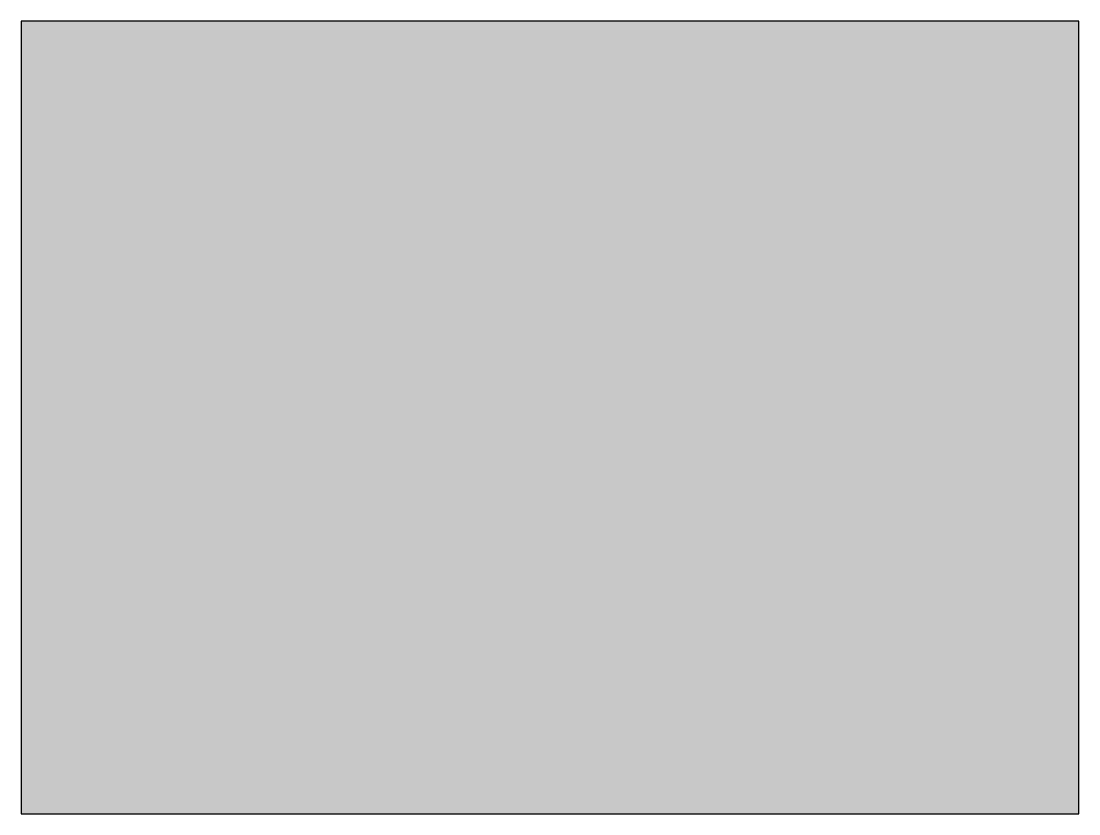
# Model space of a CAD drawing. Header units: inches. Extents: x 0 to 3.15, y 0 to 2.36.
import ezdxf

# ---------------------------------------------------------------- set-up
doc = ezdxf.new("R2010")
doc.units = ezdxf.units.IN
doc.header["$MEASUREMENT"] = 0
doc.layers.add('Pen 1', color=7, linetype='Continuous')

msp = doc.modelspace()

# ---------------------------------------------------------------- hatches: boundary and pattern name
at = {"layer": 'Pen 1'}
msp.add_hatch(color=0, dxfattribs=at).paths.add_polyline_path([(3.1496, 2.3622), (0, 2.3622), (0, 0), (3.1496, 0)])

# ---------------------------------------------------------------- linework, layer by layer
at = {"layer": 'Pen 1', "color": 0}
msp.add_lwpolyline([(3.1496, 2.3622), (0, 2.3622), (0, 0), (3.1496, 0), (3.1496, 2.3622)], dxfattribs=at)

doc.saveas('drawing.dxf')
